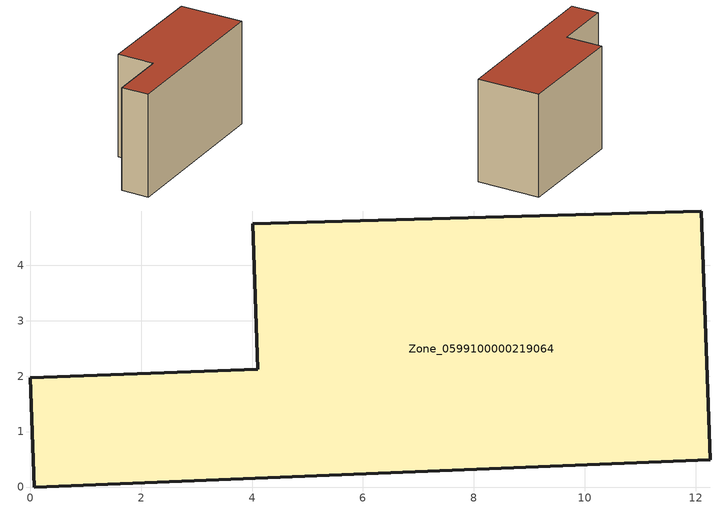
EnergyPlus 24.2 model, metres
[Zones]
Zone_0599100000219064
 floor ground (C_G): 0,1.97 4.1,2.12 4.01,4.75 12.1,4.98 12.26,0.49 0.07,0 z0
 wall outside (C_F): 4.1,2.12 0,1.97 0.07,0 12.26,0.49 12.1,4.98 4.01,4.75 4.1,2.12 z0:7.36
 roof outside (C_R): 12.1,4.98 4.01,4.75 4.1,2.12 0,1.97 0.07,0 12.26,0.49 z7.36
[BUILDING]
Pand.0599100000219064: North Axis=0; Terrain=City; Loads Convergence Tolerance Value=0.04; Temperature Convergence Tolerance Value=0.4; Solar Distribution=FullExterior; Maximum Number of Warmup Days=25; Minimum Number of Warmup Days=1
[Site:Location]
Rotterdam.The.Hague.AP_ZH_NLD Design_Conditions: Latitude=51.96; Longitude=4.45; Time Zone=1; Elevation=-4.5
[SITE:GROUNDTEMPERATURE:BUILDINGSURFACE]
18, 18, 18, 18, 18, 18, 18, 18, 18, 18, 18, 18
[MATERIAL] Thermal Absorptance=0.9; Solar Absorptance=0.7; Visible Absorptance=0.7
Name | Roughness | Thickness | Conductivity | Density | Specific Heat
G.TI.1946 | MediumSmooth | 0.15 | 1 | 540 | 1210
F.TI.1946 | Rough | 0.3 | 0.857143 | 1920 | 840
R.TI.1946 | MediumRough | 0.2 | 0.1 | 1500 | 1000
[CONSTRUCTION]
C_G: G.TI.1946
C_F: F.TI.1946
C_R: R.TI.1946
[ZONE]
Zone_0599100000219064: Type=1; Multiplier=1; Ceiling Height=Autocalculate; Volume=Autocalculate; Floor Area=autocalculate; Part of Total Floor Area=Yes
[ZONEINFILTRATION:DESIGNFLOWRATE]
Infil_Zone_0599100000219064: Zone or ZoneList or Space or SpaceList=Zone_0599100000219064; Schedule=AlwaysOn; Design Flow Rate Calculation Method=Flow/Area; Flow Rate per Floor Area=0.003; Constant Term Coefficient=1; Temperature Term Coefficient=0; Velocity Term Coefficient=0; Velocity Squared Term Coefficient=0
[HVACTEMPLATE:ZONE:IDEALLOADSAIRSYSTEM]
Zone_0599100000219064: Maximum Heating Supply Air Temperature=50; Minimum Cooling Supply Air Temperature=13; Maximum Heating Supply Air Humidity Ratio=0.0156; Minimum Cooling Supply Air Humidity Ratio=0.0077; Heating Limit=NoLimit; Cooling Limit=NoLimit; Dehumidification Control Type=ConstantSensibleHeatRatio; Cooling Sensible Heat Ratio=0.7; Dehumidification Setpoint=60; Humidification Control Type=None; Humidification Setpoint=30; Outdoor Air Method=None; Outdoor Air Flow Rate per Person=0.00944; Outdoor Air Flow Rate per Zone Floor Area=0; Outdoor Air Flow Rate per Zone=0; Demand Controlled Ventilation Type=None; Outdoor Air Economizer Type=NoEconomizer; Heat Recovery Type=None; Sensible Heat Recovery Effectiveness=0.7; Latent Heat Recovery Effectiveness=0.65
[ZONECONTROL:THERMOSTAT]
ThermostatControl_Zone_0599100000219064: Zone or ZoneList=Zone_0599100000219064; Control Type Schedule=DualSetpointControlType; Control 1=Thermostat_Zone_0599100000219064; Temperature Difference Between Cutout And Setpoint=0
[THERMOSTATSETPOINT:DUALSETPOINT]
Thermostat_Zone_0599100000219064: Heating Setpoint Temperature Schedule=HeatingSetpoint_Zone_0599100000219064; Cooling Setpoint Temperature Schedule=CoolingSetpoint_Zone_0599100000219064
[SCHEDULE:COMPACT]
HeatingSetpoint_Zone_0599100000219064: Through: 12/31, For: AllDays, Until: 24:00, 21
CoolingSetpoint_Zone_0599100000219064: Through: 12/31, For: AllDays, Until: 24:00, 24
DualSetpointControlType: Through: 12/31, For: AllDays, Until: 24:00, 4
AlwaysOn: Through: 12/31, For: AllDays, Until: 24:00, 1
